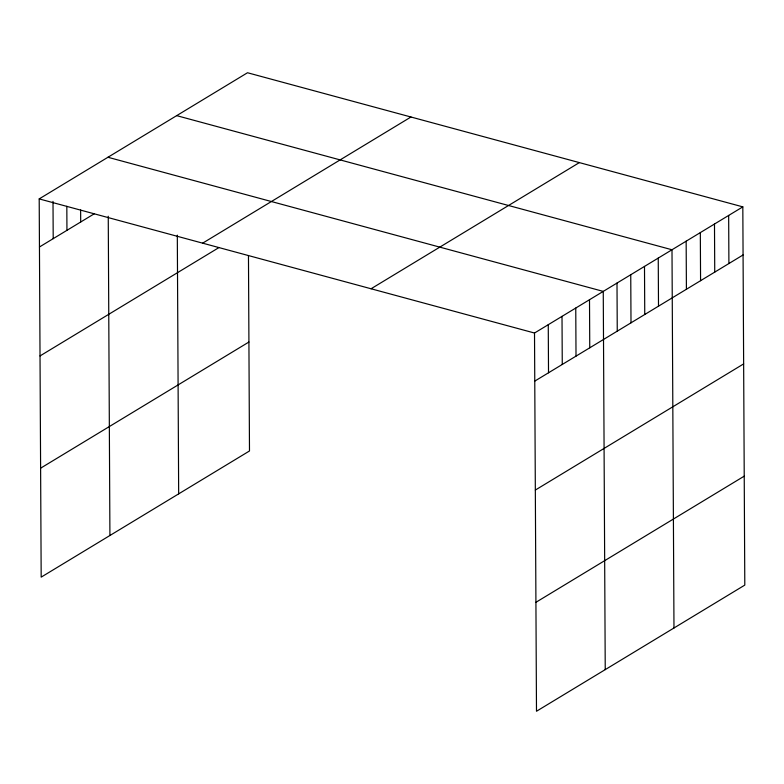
<?xml version="1.0" encoding="UTF-8"?>
<svg xmlns="http://www.w3.org/2000/svg" width="784" height="784" viewBox="0 0 784 784"><rect width="100%" height="100%" fill="white"/><g stroke="black" fill="none" stroke-linecap="round" stroke-linejoin="round"><path stroke-width="1.18" d="M248.469 255.77L249.488 450.976L41.18 577.132L39.2 198.901L247.509 72.745L742.82 206.868L744.8 585.099L536.491 711.255L534.512 333.024L742.82 206.868M39.455 246.989L94.443 213.679M202.654 243.158L410.963 117.002M40.023 355.936L218.991 247.548M40.611 468.185L248.92 342.03M371.057 288.767L579.366 162.602M534.766 381.112L743.075 254.957M535.335 490.059L743.644 363.903M535.923 602.308L744.232 476.153M176.684 115.64L671.996 249.763L673.975 627.994M107.937 157.27L603.259 291.393L605.238 669.624M39.2 198.901L534.512 333.024M728.659 215.443L728.904 263.532M714.489 224.028L714.743 272.117M700.328 232.603L700.573 280.692M686.157 241.178L686.412 289.276M658.246 258.083L658.501 306.181M644.497 266.413L644.752 314.502M630.748 274.743L631.002 322.832M616.998 283.063L617.253 331.152M589.509 299.723L589.754 347.812M575.76 308.043L576.015 356.132M562.01 316.373L562.265 364.462M548.261 324.694L548.516 372.792M177.311 235.141L178.664 493.871M108.251 216.247L109.917 535.501M80.634 209.985L80.693 222.009M66.826 206.29L66.944 230.339M53.008 201.39L53.204 238.659"/></g></svg>
